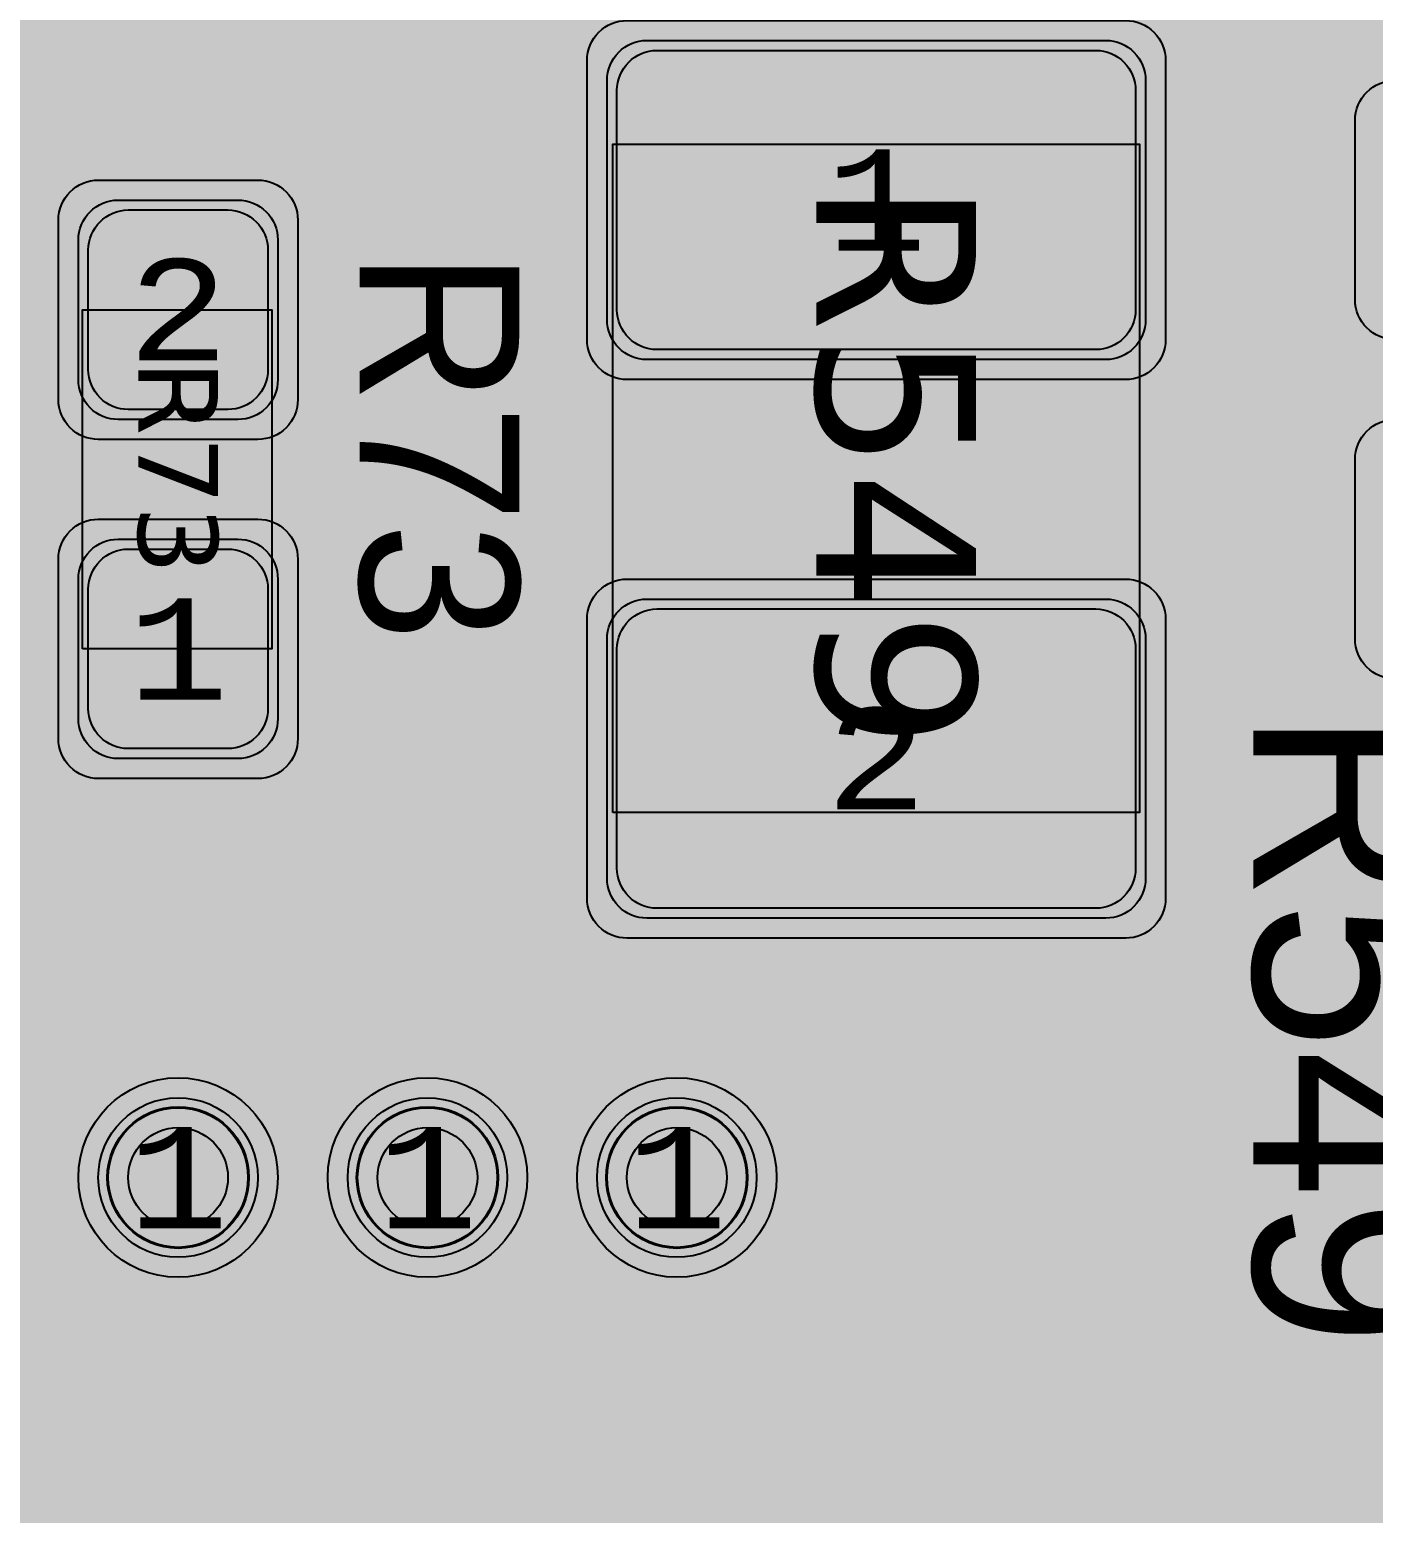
# Model space of a CAD drawing. Extents: x -28 to 199, y -61 to 255.
# Drawn here: x 68.26 to 74.99, y 210.82 to 218.25 of the extents above; entities that cross this region are included whole.
import ezdxf
from ezdxf.enums import TextEntityAlignment as Align

# ---------------------------------------------------------------- set-up
doc = ezdxf.new("R2010")
doc.units = 0
doc.header["$MEASUREMENT"] = 0
for name, color, linetype in [('ASSEMBLY_OUTLINES_BTM', 191, 'CONTINUOUS'), ('ASSEMBLY_OUTLINES_TOP', 102, 'CONTINUOUS'), ('ASSEMBLY_PART_NUMBERS_BTM', 191, 'CONTINUOUS'), ('ASSEMBLY_PART_NUMBERS_TOP', 102, 'CONTINUOUS'), ('ASSEMBLY_REF_DES_BTM', 191, 'CONTINUOUS'), ('ASSEMBLY_REF_DES_TOP', 102, 'CONTINUOUS'), ('DRILL_DRAWING', 21, 'CONTINUOUS'), ('GENERATED_SILKSCREEN_BTM', 255, 'CONTINUOUS'), ('GENERATED_SILKSCREEN_TOP', 140, 'CONTINUOUS'), ('PART_HOLES_LAYER_2', 30, 'CONTINUOUS'), ('PART_HOLES_LAYER_3', 30, 'CONTINUOUS'), ('PART_HOLES_LAYER_BOTTOM', 30, 'CONTINUOUS'), ('PART_HOLES_LAYER_TOP', 30, 'CONTINUOUS'), ('PART_PADS_LAYER_2', 230, 'CONTINUOUS'), ('PART_PADS_LAYER_3', 81, 'CONTINUOUS'), ('PART_PADS_LAYER_BOTTOM', 10, 'CONTINUOUS'), ('PART_PADS_LAYER_TOP', 150, 'CONTINUOUS'), ('PART_PADS_SMD_TOP', 150, 'CONTINUOUS'), ('PIN_NUMBERS_BTM', 8, 'CONTINUOUS'), ('PIN_NUMBERS_TOP', 8, 'CONTINUOUS'), ('PLACEMENT_OUTLINES_BTM', 222, 'CONTINUOUS'), ('PLACEMENT_OUTLINES_TOP', 130, 'CONTINUOUS'), ('PLANE_SHAPES_LAYER_2', 230, 'CONTINUOUS'), ('PLANE_SHAPES_LAYER_3', 81, 'CONTINUOUS'), ('SILKSCREEN_OUTLINES_BTM', 211, 'CONTINUOUS'), ('SILKSCREEN_OUTLINES_TOP', 150, 'CONTINUOUS'), ('SILKSCREEN_REF_DES_BTM', 211, 'CONTINUOUS'), ('SILKSCREEN_REF_DES_TOP', 150, 'CONTINUOUS'), ('SOLDERMASK_PADS_BTM', 12, 'CONTINUOUS'), ('SOLDERMASK_PADS_TOP', 180, 'CONTINUOUS'), ('SOLDERPASTE_PADS_TOP', 180, 'CONTINUOUS'), ('TRACES_LAYER_2', 230, 'CONTINUOUS'), ('TRACES_LAYER_BOTTOM', 10, 'CONTINUOUS'), ('TRACES_LAYER_TOP', 150, 'CONTINUOUS')]:
    doc.layers.add(name, color=color, linetype=linetype)
doc.styles.add('COURIER_NEW', font='COUR.TTF')
doc.styles.add('VERDANA', font='verdana.TTF')
doc.styles.add('VERIBEST_GERBER_0', font='txt')

msp = doc.modelspace()

# ---------------------------------------------------------------- hatches: boundary and pattern name
at = {"layer": 'ASSEMBLY_OUTLINES_BTM'}
h = msp.add_hatch(color=256, dxfattribs=at)
edge = h.paths.add_edge_path()
edge.add_arc((69, 212.5), 0.5, 0, 360)
h = msp.add_hatch(color=256, dxfattribs=at)
edge = h.paths.add_edge_path()
edge.add_arc((70.25, 212.5), 0.5, 0, 360)
h = msp.add_hatch(color=256, dxfattribs=at)
edge = h.paths.add_edge_path()
edge.add_arc((71.5, 212.5), 0.5, 0, 360)
at = {"layer": 'PART_HOLES_LAYER_2'}
h = msp.add_hatch(color=256, dxfattribs=at)
edge = h.paths.add_edge_path()
edge.add_arc((69, 212.5), 0.25, 0, 360)
h = msp.add_hatch(color=256, dxfattribs=at)
edge = h.paths.add_edge_path()
edge.add_arc((70.25, 212.5), 0.25, 0, 360)
h = msp.add_hatch(color=256, dxfattribs=at)
edge = h.paths.add_edge_path()
edge.add_arc((71.5, 212.5), 0.25, 0, 360)
at = {"layer": 'PART_HOLES_LAYER_3'}
h = msp.add_hatch(color=256, dxfattribs=at)
edge = h.paths.add_edge_path()
edge.add_arc((69, 212.5), 0.25, 0, 360)
h = msp.add_hatch(color=256, dxfattribs=at)
edge = h.paths.add_edge_path()
edge.add_arc((70.25, 212.5), 0.25, 0, 360)
h = msp.add_hatch(color=256, dxfattribs=at)
edge = h.paths.add_edge_path()
edge.add_arc((71.5, 212.5), 0.25, 0, 360)
at = {"layer": 'PART_HOLES_LAYER_BOTTOM'}
h = msp.add_hatch(color=256, dxfattribs=at)
edge = h.paths.add_edge_path()
edge.add_arc((69, 212.5), 0.25, 0, 360)
h = msp.add_hatch(color=256, dxfattribs=at)
edge = h.paths.add_edge_path()
edge.add_arc((70.25, 212.5), 0.25, 0, 360)
h = msp.add_hatch(color=256, dxfattribs=at)
edge = h.paths.add_edge_path()
edge.add_arc((71.5, 212.5), 0.25, 0, 360)
at = {"layer": 'PART_HOLES_LAYER_TOP'}
h = msp.add_hatch(color=256, dxfattribs=at)
edge = h.paths.add_edge_path()
edge.add_arc((69, 212.5), 0.25, 0, 360)
h = msp.add_hatch(color=256, dxfattribs=at)
edge = h.paths.add_edge_path()
edge.add_arc((70.25, 212.5), 0.25, 0, 360)
h = msp.add_hatch(color=256, dxfattribs=at)
edge = h.paths.add_edge_path()
edge.add_arc((71.5, 212.5), 0.25, 0, 360)
at = {"layer": 'PLANE_SHAPES_LAYER_2'}
h = msp.add_hatch(color=256, dxfattribs=at)
h.paths.add_polyline_path([(169.5, 129.25), (149.5, 129.25), (142.25, 122), (142.25, 90.5), (147.5, 90.5), (147.5, 80), (154, 80), (154, 69.25), (131.75, 69.25), (131.75, 73.25), (121.25, 73.25), (121.25, 81), (110.5, 81), (110.5, 125.75), (106.5, 125.75), (106.5, 128.75), (93.5, 128.75), (93.5, 120.25), (91.75, 120.25), (91.75, 121.5), (80, 121.5), (80, 118.25), (73.25, 118.25), (73.25, 124.5), (67.5, 124.5), (67.5, 128), (57.75, 128), (57.75, 120.25), (55.25, 120.25), (55.25, 121.5), (47.5, 121.5), (47.5, 119), (35, 119), (35, 134.75), (32.75, 134.75), (32.75, 159.75), (29.25, 159.75), (29.25, 175.25), (22.5, 175.25), (22.5, 195.25), (17.25, 195.25), (17.25, 198), (22.5, 198), (22.5, 216.5), (40.25, 216.5), (40.25, 235.5), (54.5, 235.5), (54.5, 254), (87.25, 254), (87.25, 236.25), (86.25, 236.25), (86.25, 228.75), (81, 228.75), (81, 218.75), (95.25, 218.75), (95.25, 194.5), (87, 194.5), (87, 172), (131.1, 172), (131.1, 208.75), (115.5, 208.75), (115.5, 213.75), (106.75, 213.75), (106.75, 218.75), (110.25, 222.25), (110.25, 226.25), (142.5, 226.25), (142.5, 221.5), (160.5, 221.5), (160.5, 240.75), (169.5, 240.75)])
h.paths.add_polyline_path([(35.5, 149.5), (41.75, 149.5), (41.75, 152), (39.25, 152), (39.25, 154), (37.75, 154), (37.75, 152), (35.5, 152)], flags=16)
h.paths.add_polyline_path([(37.5, 125.75), (37.5, 128.75), (42.75, 128.75), (42.75, 125.75)], flags=16)
h.paths.add_polyline_path([(52, 127.75), (52, 130.75), (54.25, 130.75), (54.25, 127.75)], flags=16)
h.paths.add_polyline_path([(50.75, 219.5), (50.75, 226.5), (71.75, 226.5), (71.75, 219.5)], flags=16)
h.paths.add_polyline_path([(66.5, 150.75), (66.5, 177.5), (72.25, 177.5), (72.25, 150.75)], flags=16)
h.paths.add_polyline_path([(47.25, 185.25), (73, 185.25), (73, 188.25), (70.25, 188.25), (70.25, 191), (47.25, 191)], flags=16)
h.paths.add_polyline_path([(84.5, 208), (84.5, 212.75), (85, 212.75), (85, 208)], flags=16)
h.paths.add_polyline_path([(61.5, 137.25), (87.75, 137.25), (87.75, 140.5), (84.75, 140.5), (84.75, 143), (61.5, 143)], flags=16)
h.paths.add_polyline_path([(88.75, 127), (88.75, 130), (91, 130), (91, 127)], flags=16)
h.paths.add_polyline_path([(85.5, 130.25), (85.5, 132.5), (91, 132.5), (91, 130.25)], flags=16)
h.paths.add_polyline_path([(108.75, 142.25), (135.75, 142.25), (135.75, 145.75), (132.25, 145.75), (132.25, 149), (108.75, 149)], flags=16)
h.paths.add_polyline_path([(114.25, 126.75), (140.75, 126.75), (140.75, 129.75), (137.25, 129.75), (137.25, 133), (114.25, 133)], flags=16)
h.paths.add_polyline_path([(155.25, 180.25), (166.25, 180.25), (166.25, 186.25), (152.25, 186.25), (152.25, 183), (155.25, 183)], flags=16)
at = {"layer": 'PLANE_SHAPES_LAYER_3'}
h = msp.add_hatch(color=256, dxfattribs=at)
h.paths.add_polyline_path([(169.5, 129.25), (149.5, 129.25), (142.25, 122), (142.25, 90.5), (147.5, 90.5), (147.5, 80), (154, 80), (154, 69.25), (131.75, 69.25), (131.75, 73.25), (121.25, 73.25), (121.25, 81), (110.5, 81), (110.5, 125.75), (106.5, 125.75), (106.5, 128.75), (93.5, 128.75), (93.5, 120.25), (91.75, 120.25), (91.75, 121.5), (80, 121.5), (80, 118.25), (73.25, 118.25), (73.25, 124.5), (67.5, 124.5), (67.5, 127.75), (58.25, 127.75), (58.25, 130.25), (88.75, 130.25), (88.75, 127), (91, 127), (91, 132.5), (55, 132.5), (55, 131.25), (52, 131.25), (52, 127.75), (55, 127.75), (55, 127.25), (57.75, 127.25), (57.75, 120.25), (55.25, 120.25), (55.25, 121.5), (47.5, 121.5), (47.5, 119), (35, 119), (35, 134.75), (32.75, 134.75), (32.75, 159.75), (29.25, 159.75), (29.25, 175.25), (22.5, 175.25), (22.5, 195.25), (17.25, 195.25), (17.25, 198), (22.5, 198), (22.5, 216.5), (40.25, 216.5), (40.25, 235.5), (54.5, 235.5), (54.5, 254), (87.25, 254), (87.25, 236.25), (86.25, 236.25), (86.25, 228.75), (81, 228.75), (81, 218.75), (95.25, 218.75), (95.25, 194.5), (87, 194.5), (87, 172), (131.1, 172), (131.1, 208.75), (115.5, 208.75), (115.5, 213.75), (106.75, 213.75), (106.75, 218.75), (110.25, 222.25), (110.25, 226.25), (142.5, 226.25), (142.5, 221.5), (160.5, 221.5), (160.5, 240.75), (169.5, 240.75)])
h.paths.add_polyline_path([(35.5, 149.5), (41.75, 149.5), (41.75, 152), (39.25, 152), (39.25, 154), (37.75, 154), (37.75, 152), (35.5, 152)], flags=16)
h.paths.add_polyline_path([(37.5, 125.75), (37.5, 128.75), (42.75, 128.75), (42.75, 125.75)], flags=16)
h.paths.add_polyline_path([(50.75, 219.5), (50.75, 226.5), (71.75, 226.5), (71.75, 219.5)], flags=16)
h.paths.add_polyline_path([(66.5, 150.75), (66.5, 177.5), (72.25, 177.5), (72.25, 150.75)], flags=16)
h.paths.add_polyline_path([(47.25, 185.25), (73, 185.25), (73, 188.25), (70.25, 188.25), (70.25, 191), (47.25, 191)], flags=16)
h.paths.add_polyline_path([(84.5, 208), (84.5, 212.75), (85, 212.75), (85, 208)], flags=16)
h.paths.add_polyline_path([(61.5, 137.25), (87.75, 137.25), (87.75, 140.5), (84.75, 140.5), (84.75, 143), (61.5, 143)], flags=16)
h.paths.add_polyline_path([(108.75, 142.25), (135.75, 142.25), (135.75, 145.75), (132.25, 145.75), (132.25, 149), (108.75, 149)], flags=16)
h.paths.add_polyline_path([(114.25, 126.75), (140.75, 126.75), (140.75, 129.75), (137.25, 129.75), (137.25, 133), (114.25, 133)], flags=16)
h.paths.add_polyline_path([(155.25, 180.25), (166.25, 180.25), (166.25, 186.25), (152.25, 186.25), (152.25, 183), (155.25, 183)], flags=16)

# ---------------------------------------------------------------- linework, layer by layer
at = {"layer": 'ASSEMBLY_OUTLINES_BTM'}
for centre in [(69, 212.5), (70.25, 212.5), (71.5, 212.5)]:
    msp.add_circle(centre, 0.5, dxfattribs=at)
at = {"layer": 'ASSEMBLY_OUTLINES_TOP'}
for points in [[(71.18, 214.33), (71.18, 217.68), (73.82, 217.68), (73.82, 214.33)], [(68.52, 215.15), (68.52, 216.85), (69.47, 216.85), (69.47, 215.15)]]:
    msp.add_lwpolyline(points, close=True, dxfattribs=at)
at = {"layer": 'GENERATED_SILKSCREEN_BTM', "const_width": 0.15}
for points in [[(72.62582, 217.49502), (72.79022, 217.29222), (72.79502, 217.28862), (72.80102, 217.28742), (72.80462, 217.28622), (72.80822, 217.28502), (72.81062, 217.28382), (73.05782, 217.28382), (73.06142, 217.28502), (73.06982, 217.28742), (73.07222, 217.28862), (73.07702, 217.29222), (73.24142, 217.49382), (73.24382, 217.49982), (73.24502, 217.50102), (73.24502, 217.50342), (73.24622, 217.50582), (73.24622, 217.50702), (73.24622, 217.50942), (73.24622, 217.91382), (73.24502, 217.91862), (73.24382, 217.92342), (73.24142, 217.92822), (73.07702, 218.12982), (73.07102, 218.13582), (73.06382, 218.13702), (73.05542, 218.13582), (73.04702, 218.13102), (73.04102, 218.12622), (73.03622, 218.11782), (73.03502, 218.11062), (73.03742, 218.10222), (73.19702, 217.90662), (73.19702, 217.51902), (73.04582, 217.33182), (72.82262, 217.33182), (72.67022, 217.51782), (72.67022, 217.91382), (72.67022, 217.91862), (72.66902, 217.92462), (72.66662, 217.92822), (72.50222, 218.12982), (72.50102, 218.13222), (72.49862, 218.13462), (72.49502, 218.13702), (72.48662, 218.13942), (72.48182, 218.14062), (72.23462, 218.14062), (72.22862, 218.13942), (72.22382, 218.13702), (72.22142, 218.13462), (72.21902, 218.13222), (72.21542, 218.12982), (72.05102, 217.92822), (72.04982, 217.92342), (72.04862, 217.91982), (72.04742, 217.91862), (72.04622, 217.91382), (72.04622, 217.50942), (72.04742, 217.50462), (72.04862, 217.50222), (72.04982, 217.49862), (72.05102, 217.49502), (72.17462, 217.34382), (72.18062, 217.33782), (72.18782, 217.33542), (72.19622, 217.33662), (72.20462, 217.34022), (72.21062, 217.34622), (72.21542, 217.35462), (72.21662, 217.36422), (72.21422, 217.37262), (72.09542, 217.51662), (72.09542, 217.90662), (72.24662, 218.09142), (72.46982, 218.09142), (72.62222, 217.90662), (72.62222, 217.50942), (72.62342, 217.50462), (72.62462, 217.49982), (72.62582, 217.49502)], [(75.10122, 217.32642), (74.87802, 217.32642), (74.72562, 217.51242), (74.72562, 217.90842), (74.72562, 217.91322), (74.72442, 217.91922), (74.72202, 217.92282), (74.55762, 218.12442), (74.55642, 218.12682), (74.55402, 218.12922), (74.55042, 218.13162), (74.54202, 218.13402), (74.53722, 218.13522), (74.29002, 218.13522), (74.28402, 218.13402), (74.27922, 218.13162), (74.27682, 218.12922), (74.27442, 218.12682), (74.27082, 218.12442), (74.10642, 217.92282), (74.10522, 217.91802), (74.10402, 217.91442), (74.10282, 217.91322), (74.10162, 217.90842), (74.10162, 217.50402), (74.10282, 217.49922), (74.10402, 217.49682), (74.10522, 217.49322), (74.10642, 217.48962), (74.23002, 217.33842), (74.23602, 217.33242), (74.24322, 217.33002), (74.25162, 217.33122), (74.26002, 217.33482), (74.26602, 217.34082), (74.27082, 217.34922), (74.27202, 217.35882), (74.26962, 217.36722), (74.15082, 217.51122), (74.15082, 217.90122), (74.30202, 218.08602), (74.52522, 218.08602), (74.67762, 217.90122), (74.67762, 217.50402), (74.67882, 217.49922), (74.68002, 217.49442), (74.68122, 217.48962)], [(68.97582, 217.44502), (69.14022, 217.24222), (69.14502, 217.23862), (69.15102, 217.23742), (69.15462, 217.23622), (69.15822, 217.23502), (69.16062, 217.23382), (69.40782, 217.23382), (69.41142, 217.23502), (69.41982, 217.23742), (69.42222, 217.23862), (69.42702, 217.24222), (69.59142, 217.44382), (69.59382, 217.44982), (69.59502, 217.45102), (69.59502, 217.45342), (69.59622, 217.45582), (69.59622, 217.45702), (69.59622, 217.45942), (69.59622, 217.86382), (69.59502, 217.86862), (69.59382, 217.87342), (69.59142, 217.87822), (69.42702, 218.07982), (69.42102, 218.08582), (69.41382, 218.08702), (69.40542, 218.08582), (69.39702, 218.08102), (69.39102, 218.07622), (69.38622, 218.06782), (69.38502, 218.06062), (69.38742, 218.05222), (69.54702, 217.85662), (69.54702, 217.46902), (69.39582, 217.28182), (69.17262, 217.28182), (69.02022, 217.46782), (69.02022, 217.86382), (69.02022, 217.86862), (69.01902, 217.87462), (69.01662, 217.87822), (68.85222, 218.07982), (68.85102, 218.08222), (68.84862, 218.08462), (68.84502, 218.08702), (68.83662, 218.08942), (68.83182, 218.09062), (68.58462, 218.09062), (68.57862, 218.08942), (68.57382, 218.08702), (68.57142, 218.08462), (68.56902, 218.08222), (68.56542, 218.07982), (68.40102, 217.87822), (68.39982, 217.87342), (68.39862, 217.86982), (68.39742, 217.86862), (68.39622, 217.86382), (68.39622, 217.45942), (68.39742, 217.45462), (68.39862, 217.45222), (68.39982, 217.44862), (68.40102, 217.44502), (68.52462, 217.29382), (68.53062, 217.28782), (68.53782, 217.28542), (68.54622, 217.28662), (68.55462, 217.29022), (68.56062, 217.29622), (68.56542, 217.30462), (68.56662, 217.31422), (68.56422, 217.32262), (68.44542, 217.46662), (68.44542, 217.85662), (68.59662, 218.04142), (68.81982, 218.04142), (68.97222, 217.85662), (68.97222, 217.45942), (68.97342, 217.45462), (68.97462, 217.44982), (68.97582, 217.44502)], [(70.77582, 217.44442), (70.94022, 217.24162), (70.94502, 217.23802), (70.95102, 217.23682), (70.95462, 217.23562), (70.95822, 217.23442), (70.96062, 217.23322), (71.20782, 217.23322), (71.21142, 217.23442), (71.21982, 217.23682), (71.22222, 217.23802), (71.22702, 217.24162), (71.39142, 217.44322), (71.39382, 217.44922), (71.39502, 217.45042), (71.39502, 217.45282), (71.39622, 217.45522), (71.39622, 217.45642), (71.39622, 217.45882), (71.39622, 217.86322), (71.39502, 217.86802), (71.39382, 217.87282), (71.39142, 217.87762), (71.22702, 218.07922), (71.22102, 218.08522), (71.21382, 218.08642), (71.20542, 218.08522), (71.19702, 218.08042), (71.19102, 218.07562), (71.18622, 218.06722), (71.18502, 218.06002), (71.18742, 218.05162), (71.34702, 217.85602), (71.34702, 217.46842), (71.19582, 217.28122), (70.97262, 217.28122), (70.82022, 217.46722), (70.82022, 217.86322), (70.82022, 217.86802), (70.81902, 217.87402), (70.81662, 217.87762), (70.65222, 218.07922), (70.65102, 218.08162), (70.64862, 218.08402), (70.64502, 218.08642), (70.63662, 218.08882), (70.63182, 218.09002), (70.38462, 218.09002), (70.37862, 218.08882), (70.37382, 218.08642), (70.37142, 218.08402), (70.36902, 218.08162), (70.36542, 218.07922), (70.20102, 217.87762), (70.19982, 217.87282), (70.19862, 217.86922), (70.19742, 217.86802), (70.19622, 217.86322), (70.19622, 217.45882), (70.19742, 217.45402), (70.19862, 217.45162), (70.19982, 217.44802), (70.20102, 217.44442), (70.32462, 217.29322), (70.33062, 217.28722), (70.33782, 217.28482), (70.34622, 217.28602), (70.35462, 217.28962), (70.36062, 217.29562), (70.36542, 217.30402), (70.36662, 217.31362), (70.36422, 217.32202), (70.24542, 217.46602), (70.24542, 217.85602), (70.39662, 218.04082), (70.61982, 218.04082), (70.77222, 217.85602), (70.77222, 217.45882), (70.77342, 217.45402), (70.77462, 217.44922), (70.77582, 217.44442)], [(74.68122, 217.48962), (74.84562, 217.28682), (74.85042, 217.28322), (74.85642, 217.28202), (74.86002, 217.28082), (74.86362, 217.27962), (74.86602, 217.27842), (75.11322, 217.27842)], [(69.59142, 216.74422), (69.42702, 216.94582), (69.42342, 216.95182), (69.41862, 216.95302), (69.41382, 216.95542), (69.40782, 216.95662), (68.58462, 216.95662), (68.57862, 216.95542), (68.57382, 216.95302), (68.57142, 216.95062), (68.56902, 216.94942), (68.56542, 216.94582), (68.40102, 216.74422), (68.39982, 216.74062), (68.39862, 216.73702), (68.39742, 216.73582), (68.39622, 216.73102), (68.39622, 216.32662), (68.39742, 216.32062), (68.39862, 216.31822), (68.39982, 216.31462), (68.40102, 216.31102), (68.56542, 216.10822), (68.57142, 216.10342), (68.58102, 216.10102), (68.58702, 216.10222), (68.59422, 216.10462), (68.59902, 216.10822), (68.60382, 216.11422), (68.60742, 216.12022), (68.60862, 216.12622), (68.60862, 216.13222), (68.60502, 216.13702), (68.44542, 216.33502), (68.44542, 216.72262), (68.59662, 216.90742), (69.39582, 216.90742), (69.54702, 216.72262), (69.54702, 216.33502), (69.38742, 216.13702), (69.38502, 216.13222), (69.38382, 216.12622), (69.38502, 216.12022), (69.38862, 216.11422), (69.39342, 216.10822), (69.39942, 216.10462), (69.40542, 216.10222), (69.41382, 216.10102), (69.42102, 216.10342), (69.42702, 216.10822), (69.59142, 216.31102), (69.59382, 216.31582), (69.59502, 216.31702), (69.59502, 216.32062), (69.59622, 216.32182), (69.59622, 216.32302), (69.59622, 216.32662), (69.59622, 216.73102), (69.59502, 216.73582), (69.59382, 216.74062), (69.59142, 216.74422)], [(71.39142, 216.74362), (71.22702, 216.94522), (71.22342, 216.95122), (71.21862, 216.95242), (71.21382, 216.95482), (71.20782, 216.95602), (70.38462, 216.95602), (70.37862, 216.95482), (70.37382, 216.95242), (70.37142, 216.95002), (70.36902, 216.94882), (70.36542, 216.94522), (70.20102, 216.74362), (70.19982, 216.74002), (70.19862, 216.73642), (70.19742, 216.73522), (70.19622, 216.73042), (70.19622, 216.32602), (70.19742, 216.32002), (70.19862, 216.31762), (70.19982, 216.31402), (70.20102, 216.31042), (70.36542, 216.10762), (70.37142, 216.10282), (70.38102, 216.10042), (70.38702, 216.10162), (70.39422, 216.10402), (70.39902, 216.10762), (70.40382, 216.11362), (70.40742, 216.11962), (70.40862, 216.12562), (70.40862, 216.13162), (70.40502, 216.13642), (70.24542, 216.33442), (70.24542, 216.72202), (70.39662, 216.90682), (71.19582, 216.90682), (71.34702, 216.72202), (71.34702, 216.33442), (71.18742, 216.13642), (71.18502, 216.13162), (71.18382, 216.12562), (71.18502, 216.11962), (71.18862, 216.11362), (71.19342, 216.10762), (71.19942, 216.10402), (71.20542, 216.10162), (71.21382, 216.10042), (71.22102, 216.10282), (71.22702, 216.10762), (71.39142, 216.31042), (71.39382, 216.31522), (71.39502, 216.31642), (71.39502, 216.32002), (71.39622, 216.32122), (71.39622, 216.32242), (71.39622, 216.32602), (71.39622, 216.73042), (71.39502, 216.73522), (71.39382, 216.74002), (71.39142, 216.74362)], [(73.24142, 216.79422), (73.07702, 216.99582), (73.07342, 217.00182), (73.06862, 217.00302), (73.06382, 217.00542), (73.05782, 217.00662), (72.23462, 217.00662), (72.22862, 217.00542), (72.22382, 217.00302), (72.22142, 217.00062), (72.21902, 216.99942), (72.21542, 216.99582), (72.05102, 216.79422), (72.04982, 216.79062), (72.04862, 216.78702), (72.04742, 216.78582), (72.04622, 216.78102), (72.04622, 216.37662), (72.04742, 216.37062), (72.04862, 216.36822), (72.04982, 216.36462), (72.05102, 216.36102), (72.21542, 216.15822), (72.22142, 216.15342), (72.23102, 216.15102), (72.23702, 216.15222), (72.24422, 216.15462), (72.24902, 216.15822), (72.25382, 216.16422), (72.25742, 216.17022), (72.25862, 216.17622), (72.25862, 216.18222), (72.25502, 216.18702), (72.09542, 216.38502), (72.09542, 216.77262), (72.24662, 216.95742), (73.04582, 216.95742), (73.19702, 216.77262), (73.19702, 216.38502), (73.03742, 216.18702), (73.03502, 216.18222), (73.03382, 216.17622), (73.03502, 216.17022), (73.03862, 216.16422), (73.04342, 216.15822), (73.04942, 216.15462), (73.05542, 216.15222), (73.06382, 216.15102), (73.07102, 216.15342), (73.07702, 216.15822), (73.24142, 216.36102), (73.24382, 216.36582), (73.24502, 216.36702), (73.24502, 216.37062), (73.24622, 216.37182), (73.24622, 216.37302), (73.24622, 216.37662), (73.24622, 216.78102), (73.24502, 216.78582), (73.24382, 216.79062), (73.24142, 216.79422)], [(75.11322, 217.00122), (74.29002, 217.00122), (74.28402, 217.00002), (74.27922, 216.99762), (74.27682, 216.99522), (74.27442, 216.99402), (74.27082, 216.99042), (74.10642, 216.78882), (74.10522, 216.78522), (74.10402, 216.78162), (74.10282, 216.78042), (74.10162, 216.77562), (74.10162, 216.37122), (74.10282, 216.36522), (74.10402, 216.36282), (74.10522, 216.35922), (74.10642, 216.35562), (74.27082, 216.15282), (74.27682, 216.14802), (74.28642, 216.14562), (74.29242, 216.14682), (74.29962, 216.14922), (74.30442, 216.15282), (74.30922, 216.15882), (74.31282, 216.16482), (74.31402, 216.17082), (74.31402, 216.17682), (74.31042, 216.18162), (74.15082, 216.37962), (74.15082, 216.76722), (74.30202, 216.95202), (75.10122, 216.95202)], [(73.19702, 215.70222), (73.19942, 215.71182), (73.20422, 215.71662), (73.21262, 215.72022), (73.22222, 215.72142), (73.23062, 215.72022), (73.23902, 215.71662), (73.24502, 215.71182), (73.24622, 215.70222), (73.24622, 215.23422), (73.24502, 215.22582), (73.23902, 215.21862), (73.23062, 215.21502), (73.22222, 215.21382), (73.21262, 215.21502), (73.20422, 215.21862), (73.19942, 215.22582), (73.19702, 215.23422), (73.19702, 215.44542), (72.07022, 215.44542), (72.06182, 215.44662), (72.05582, 215.45022), (72.05222, 215.45622), (72.05102, 215.46462), (72.04982, 215.47062), (72.04982, 215.47662), (72.05222, 215.48142), (72.05702, 215.48622), (72.38582, 215.72022), (72.39422, 215.72382), (72.40262, 215.72382), (72.40982, 215.72022), (72.41582, 215.71422), (72.42062, 215.70702), (72.42302, 215.69862), (72.42302, 215.69382), (72.42062, 215.69022), (72.41822, 215.68662), (72.41462, 215.68422), (72.14582, 215.49222), (73.19702, 215.49222), (73.19702, 215.70222)], [(75.25242, 215.44002), (74.12562, 215.44002), (74.11722, 215.44122), (74.11122, 215.44482), (74.10762, 215.45082), (74.10642, 215.45922), (74.10522, 215.46522), (74.10522, 215.47122), (74.10762, 215.47602), (74.11242, 215.48082), (74.44122, 215.71482), (74.44962, 215.71842), (74.45802, 215.71842), (74.46522, 215.71482), (74.47122, 215.70882), (74.47602, 215.70162), (74.47842, 215.69322), (74.47842, 215.68842), (74.47602, 215.68482), (74.47362, 215.68122), (74.47002, 215.67882), (74.20122, 215.48682), (75.25242, 215.48682)], [(69.54702, 215.65222), (69.54942, 215.66182), (69.55422, 215.66662), (69.56262, 215.67022), (69.57222, 215.67142), (69.58062, 215.67022), (69.58902, 215.66662), (69.59502, 215.66182), (69.59622, 215.65222), (69.59622, 215.18422), (69.59502, 215.17582), (69.58902, 215.16862), (69.58062, 215.16502), (69.57222, 215.16382), (69.56262, 215.16502), (69.55422, 215.16862), (69.54942, 215.17582), (69.54702, 215.18422), (69.54702, 215.39542), (68.42022, 215.39542), (68.41182, 215.39662), (68.40582, 215.40022), (68.40222, 215.40622), (68.40102, 215.41462), (68.39982, 215.42062), (68.39982, 215.42662), (68.40222, 215.43142), (68.40702, 215.43622), (68.73582, 215.67022), (68.74422, 215.67382), (68.75262, 215.67382), (68.75982, 215.67022), (68.76582, 215.66422), (68.77062, 215.65702), (68.77302, 215.64862), (68.77302, 215.64382), (68.77062, 215.64022), (68.76822, 215.63662), (68.76462, 215.63422), (68.49582, 215.44222), (69.54702, 215.44222), (69.54702, 215.65222)], [(71.34702, 215.65162), (71.34942, 215.66122), (71.35422, 215.66602), (71.36262, 215.66962), (71.37222, 215.67082), (71.38062, 215.66962), (71.38902, 215.66602), (71.39502, 215.66122), (71.39622, 215.65162), (71.39622, 215.18362), (71.39502, 215.17522), (71.38902, 215.16802), (71.38062, 215.16442), (71.37222, 215.16322), (71.36262, 215.16442), (71.35422, 215.16802), (71.34942, 215.17522), (71.34702, 215.18362), (71.34702, 215.39482), (70.22022, 215.39482), (70.21182, 215.39602), (70.20582, 215.39962), (70.20222, 215.40562), (70.20102, 215.41402), (70.19982, 215.42002), (70.19982, 215.42602), (70.20222, 215.43082), (70.20702, 215.43562), (70.53582, 215.66962), (70.54422, 215.67322), (70.55262, 215.67322), (70.55982, 215.66962), (70.56582, 215.66362), (70.57062, 215.65642), (70.57302, 215.64802), (70.57302, 215.64322), (70.57062, 215.63962), (70.56822, 215.63602), (70.56462, 215.63362), (70.29582, 215.44162), (71.34702, 215.44162), (71.34702, 215.65162)], [(68.80902, 214.50742), (68.81022, 214.51222), (68.81142, 214.51582), (68.81382, 214.52062), (68.94582, 214.68382), (68.44542, 214.68382), (68.44542, 213.90022), (68.44302, 213.89182), (68.43822, 213.88462), (68.42982, 213.88102), (68.42142, 213.87982), (68.41182, 213.88102), (68.40342, 213.88462), (68.39862, 213.89182), (68.39622, 213.90022), (68.39622, 214.71022), (68.39862, 214.71862), (68.40462, 214.72462), (68.41182, 214.73182), (68.42022, 214.73422), (68.99742, 214.73422), (69.00582, 214.73302), (69.01182, 214.72942), (69.01542, 214.72462), (69.01782, 214.71622), (69.02022, 214.71022), (69.02142, 214.70542), (69.02022, 214.69942), (69.01662, 214.69462), (68.85702, 214.49902), (68.85702, 214.11142), (69.00942, 213.92422), (69.39582, 213.92422), (69.54582, 214.11142), (69.54582, 214.49902), (69.38742, 214.69462), (69.38382, 214.70302), (69.38382, 214.71022), (69.38862, 214.71742), (69.39462, 214.72462), (69.40302, 214.72942), (69.41142, 214.73062), (69.41622, 214.73062), (69.41982, 214.72942), (69.42582, 214.72342), (69.59142, 214.52062), (69.59382, 214.51702), (69.59382, 214.51222), (69.59622, 214.50742), (69.59622, 214.10302), (69.59622, 214.09942), (69.59502, 214.09822), (69.59502, 214.09702), (69.59382, 214.09462), (69.59382, 214.09222), (69.59142, 214.08742), (69.42582, 213.88462), (69.42222, 213.88102), (69.41982, 213.87982), (69.41262, 213.87742), (69.40782, 213.87622), (68.99742, 213.87622), (68.99262, 213.87742), (68.98542, 213.87982), (68.98302, 213.87982), (68.98182, 213.88102), (68.97942, 213.88342), (68.97702, 213.88462), (68.81382, 214.08742), (68.81142, 214.09342), (68.81022, 214.09702), (68.80902, 214.10302), (68.80902, 214.50742)], [(72.05102, 214.13622), (72.21542, 213.93462), (72.22142, 213.92862), (72.23102, 213.92742), (72.23702, 213.92862), (72.24422, 213.93102), (72.24902, 213.93462), (72.25382, 213.94062), (72.25742, 213.94662), (72.25862, 213.95262), (72.25862, 213.95862), (72.25502, 213.96342), (72.09542, 214.16022), (72.09542, 214.54902), (72.24662, 214.73382), (72.67742, 214.73382), (72.54422, 214.57062), (72.54302, 214.56582), (72.54182, 214.56342), (72.54182, 214.56222), (72.54062, 214.56222), (72.53942, 214.55622), (72.53942, 214.15182), (72.54062, 214.14702), (72.54182, 214.14582), (72.54182, 214.14462), (72.54302, 214.14102), (72.54422, 214.13622), (72.70742, 213.93462), (72.71102, 213.93342), (72.71222, 213.93102), (72.71342, 213.92982), (72.71582, 213.92982), (72.72422, 213.92742), (72.72782, 213.92622), (73.05782, 213.92622), (73.06382, 213.92742), (73.06862, 213.92982), (73.07342, 213.93102), (73.07702, 213.93462), (73.24142, 214.13622), (73.24382, 214.14222), (73.24502, 214.14342), (73.24502, 214.14582), (73.24622, 214.14822), (73.24622, 214.14942), (73.24622, 214.15182), (73.24622, 214.55622), (73.24502, 214.56102), (73.24382, 214.56582), (73.24142, 214.57062), (73.07702, 214.77222), (73.07462, 214.77462), (73.07342, 214.77702), (73.06982, 214.77942), (73.06142, 214.78182), (73.05782, 214.78302), (72.23462, 214.78302), (72.22862, 214.78182), (72.22382, 214.77942), (72.22142, 214.77702), (72.21902, 214.77462), (72.21542, 214.77222), (72.05102, 214.57062), (72.04982, 214.56582), (72.04862, 214.56222), (72.04742, 214.56102), (72.04622, 214.55622), (72.04622, 214.15182), (72.04742, 214.14702), (72.04742, 214.14582), (72.04862, 214.14462), (72.04982, 214.14102), (72.05102, 214.13622)], [(72.73982, 214.73382), (73.04582, 214.73382), (73.19702, 214.54902), (73.19702, 214.16142), (73.04582, 213.97422), (72.73982, 213.97422), (72.58742, 214.16142), (72.58742, 214.54902), (72.73982, 214.73382)], [(75.10122, 213.96882), (74.67042, 213.96882), (74.80242, 214.13202), (74.80482, 214.13682), (74.80602, 214.13802), (74.80722, 214.14162), (74.80722, 214.14642), (74.80722, 214.55082), (74.80722, 214.55562), (74.80482, 214.56282), (74.80242, 214.56522), (74.63922, 214.76682), (74.63802, 214.76922), (74.63562, 214.77162), (74.63202, 214.77402), (74.62362, 214.77642), (74.61882, 214.77762), (74.29002, 214.77762), (74.28402, 214.77642), (74.27922, 214.77402), (74.27562, 214.77162), (74.27442, 214.76922), (74.27082, 214.76682), (74.10642, 214.56522), (74.10522, 214.56042), (74.10402, 214.55682), (74.10282, 214.55562), (74.10162, 214.55082), (74.10162, 214.14642), (74.10282, 214.14162), (74.10282, 214.14042), (74.10402, 214.13922), (74.10522, 214.13562), (74.10642, 214.13082), (74.27082, 213.92922), (74.27682, 213.92562), (74.28162, 213.92442), (74.28522, 213.92202), (74.29002, 213.92082), (75.11322, 213.92082)], [(74.30202, 214.72842), (74.60682, 214.72842), (74.75922, 214.54362), (74.75922, 214.15602), (74.60682, 213.96882), (74.30202, 213.96882), (74.15082, 214.15602), (74.15082, 214.54362), (74.30202, 214.72842)], [(70.63902, 213.92722), (70.75422, 213.96562), (70.86942, 213.92722), (70.87302, 213.92722), (70.87782, 213.92602), (71.24862, 213.92602), (71.25222, 213.92602), (71.25582, 213.92722), (71.26062, 213.92842), (71.26542, 213.93322), (71.38902, 214.05322), (71.39382, 214.05802), (71.39502, 214.06522), (71.39622, 214.07002), (71.39622, 214.51042), (71.39622, 214.51402), (71.39502, 214.51762), (71.39382, 214.52242), (71.38902, 214.52722), (71.26542, 214.64722), (71.26062, 214.65202), (71.25582, 214.65442), (71.24862, 214.65442), (70.87782, 214.65442), (70.87302, 214.65442), (70.87062, 214.65442), (70.86942, 214.65322), (70.75422, 214.61482), (70.63902, 214.65322), (70.63782, 214.65442), (70.63062, 214.65442), (70.34262, 214.65442), (70.33782, 214.65442), (70.33182, 214.65202), (70.32582, 214.64722), (70.20222, 214.52722), (70.19862, 214.52242), (70.19742, 214.51762), (70.19622, 214.51402), (70.19622, 214.51042), (70.19622, 214.07002), (70.19742, 214.06522), (70.19862, 214.05802), (70.20222, 214.05322), (70.32582, 213.93322), (70.33302, 213.92842), (70.33782, 213.92722), (70.34262, 213.92602), (70.63062, 213.92602), (70.63542, 213.92602), (70.63782, 213.92722), (70.63902, 213.92722)], [(70.35582, 214.60642), (70.62822, 214.60642), (70.73142, 214.57402), (70.73142, 214.00882), (70.62822, 213.97402), (70.35582, 213.97402), (70.24542, 214.07962), (70.24542, 214.49842), (70.35582, 214.60642)], [(70.88262, 214.60642), (71.23782, 214.60642), (71.34702, 214.49842), (71.34702, 214.07962), (71.23782, 213.97402), (70.88262, 213.97402), (70.77942, 214.00882), (70.77942, 214.57402), (70.88262, 214.60642)]]:
    msp.add_lwpolyline(points, dxfattribs=at)
for points in [[(67.25, 212.5, -1), (68.25, 212.5, -1)], [(68.5, 212.5, -1), (69.5, 212.5, -1)], [(69.75, 212.5, -1), (70.75, 212.5, -1)], [(71, 212.5, -1), (72, 212.5, -1)]]:
    msp.add_lwpolyline(points, format="xyb", close=True, dxfattribs=at)
at = {"layer": 'GENERATED_SILKSCREEN_TOP', "const_width": 0.15}
for points in [[(70.4092, 216.4752), (70.4108, 216.4728), (70.4148, 216.472), (70.4188, 216.4696), (70.4228, 216.4696), (70.5876, 216.4696), (70.5916, 216.4696), (70.594, 216.472), (70.5964, 216.472), (70.5972, 216.4728), (70.598, 216.4736), (70.6004, 216.4752), (70.71, 216.6112), (70.7116, 216.6152), (70.7124, 216.6176), (70.7132, 216.6216), (70.7132, 217.0248), (70.7116, 217.032), (70.7076, 217.036), (70.7036, 217.0408), (70.6972, 217.0424), (69.9292, 217.0424), (69.9228, 217.0408), (69.9188, 217.0368), (69.9164, 217.032), (69.9156, 217.0264), (69.9164, 217.02), (69.9188, 217.0144), (69.9228, 217.0104), (69.9292, 217.0088), (70.2972, 217.0088), (70.2972, 216.6328), (69.9244, 216.5016), (69.9188, 216.4984), (69.9156, 216.4928), (69.9148, 216.4864), (69.9164, 216.4816), (69.9196, 216.4768), (69.9236, 216.4728), (69.9284, 216.4704), (69.9348, 216.472), (70.3076, 216.6032), (70.4092, 216.4752)], [(70.6804, 217.0088), (70.6804, 216.6256), (70.5796, 216.5016), (70.4308, 216.5016), (70.3292, 216.6256), (70.3292, 217.0088), (70.6804, 217.0088)], [(69.9372, 216.1752), (69.9316, 216.1768), (69.926, 216.176), (69.9212, 216.172), (69.918, 216.168), (69.9164, 216.1624), (69.9156, 216.1568), (69.918, 216.152), (69.922, 216.148), (70.6892, 215.7168), (70.6932, 215.7152), (70.6964, 215.7152), (70.6996, 215.7152), (70.7028, 215.7168), (70.7076, 215.7192), (70.7108, 215.7224), (70.7124, 215.7264), (70.7132, 215.7304), (70.7132, 216.2704), (70.7116, 216.276), (70.7076, 216.28), (70.7028, 216.2832), (70.6964, 216.284), (70.6908, 216.2832), (70.6852, 216.28), (70.6812, 216.276), (70.6804, 216.2704), (70.6804, 215.7576), (69.9372, 216.1752)], [(69.9164, 215.388), (70.026, 215.5232), (70.03, 215.5272), (70.0324, 215.528), (70.0348, 215.528), (70.0404, 215.5272), (70.046, 215.524), (70.0508, 215.52), (70.0532, 215.5152), (70.054, 215.5096), (70.0524, 215.504), (69.946, 215.3736), (69.946, 215.1152), (70.0468, 214.9904), (70.1956, 214.9904), (70.2972, 215.1136), (70.2972, 215.2464), (70.2988, 215.2528), (70.302, 215.2568), (70.3076, 215.2592), (70.3132, 215.26), (70.3188, 215.2592), (70.3244, 215.2568), (70.3276, 215.2528), (70.3292, 215.2464), (70.3292, 215.1136), (70.4308, 214.9904), (70.5796, 214.9904), (70.6804, 215.1152), (70.6804, 215.3736), (70.574, 215.504), (70.5724, 215.5096), (70.5732, 215.5152), (70.5756, 215.52), (70.5804, 215.524), (70.586, 215.5272), (70.5916, 215.528), (70.594, 215.528), (70.5964, 215.5272), (70.6004, 215.5232), (70.71, 215.388), (70.7108, 215.3856), (70.7116, 215.3832), (70.7124, 215.3824), (70.7132, 215.3792), (70.7132, 215.1096), (70.7124, 215.1056), (70.7116, 215.104), (70.7108, 215.1016), (70.71, 215.0992), (70.6004, 214.964), (70.5972, 214.9616), (70.5932, 214.9608), (70.5908, 214.9592), (70.5876, 214.9584), (70.4228, 214.9584), (70.4204, 214.9592), (70.4148, 214.9608), (70.4116, 214.9616), (70.4092, 214.964), (70.3132, 215.0816), (70.2172, 214.964), (70.2156, 214.9632), (70.214, 214.9616), (70.2132, 214.9608), (70.2116, 214.9608), (70.206, 214.9592), (70.2036, 214.9584), (70.0388, 214.9584), (70.0348, 214.9592), (70.0316, 214.9608), (70.0284, 214.9616), (70.026, 214.964), (69.9164, 215.0992), (69.9148, 215.1024), (69.914, 215.1032), (69.914, 215.1056), (69.914, 215.1064), (69.9132, 215.1072), (69.9132, 215.1096), (69.9132, 215.3792), (69.914, 215.3824), (69.9148, 215.3856), (69.9164, 215.388)], [(75.374, 214.716), (74.414, 214.716), (74.406, 214.714), (74.401, 214.709), (74.398, 214.703), (74.397, 214.696), (74.398, 214.688), (74.401, 214.681), (74.406, 214.676), (74.414, 214.674), (74.874, 214.674), (74.874, 214.204), (74.408, 214.04), (74.401, 214.036), (74.397, 214.029), (74.396, 214.021), (74.398, 214.015), (74.402, 214.009), (74.407, 214.004), (74.413, 214.001), (74.421, 214.003), (74.887, 214.167), (75.014, 214.007)], [(75.353, 214.674), (75.353, 214.195), (75.227, 214.04), (75.041, 214.04), (74.914, 214.195), (74.914, 214.674), (75.353, 214.674)], [(75.014, 214.007), (75.016, 214.004), (75.021, 214.003), (75.026, 214), (75.031, 214), (75.237, 214)], [(75.374, 213.771), (74.893, 213.771), (74.886, 213.77), (74.881, 213.767), (74.878, 213.763), (74.876, 213.756), (74.874, 213.751), (74.873, 213.747), (74.874, 213.742), (74.877, 213.738), (75.01, 213.575), (75.01, 213.252), (74.883, 213.096), (74.561, 213.096), (74.436, 213.252), (74.436, 213.575), (74.568, 213.738), (74.571, 213.745), (74.571, 213.751), (74.567, 213.757), (74.562, 213.763), (74.555, 213.767), (74.548, 213.768), (74.544, 213.768), (74.541, 213.767), (74.536, 213.762), (74.398, 213.593), (74.396, 213.59), (74.396, 213.586), (74.394, 213.582), (74.394, 213.245), (74.394, 213.242), (74.395, 213.241), (74.395, 213.24), (74.396, 213.238), (74.396, 213.236), (74.398, 213.232), (74.536, 213.063), (74.539, 213.06), (74.541, 213.059), (74.547, 213.057), (74.551, 213.056), (74.893, 213.056), (74.898, 213.057), (74.903, 213.059), (74.905, 213.059), (74.906, 213.06), (74.908, 213.062), (74.91, 213.063), (75.046, 213.232), (75.048, 213.237), (75.049, 213.24), (75.05, 213.245), (75.05, 213.582)], [(75.05, 213.582), (75.049, 213.586), (75.048, 213.589), (75.046, 213.593), (74.936, 213.729), (75.353, 213.729)], [(75.36, 212.213), (74.753, 212.82), (74.747, 212.824), (74.741, 212.826), (74.735, 212.825), (74.728, 212.821), (74.723, 212.819), (74.72, 212.815), (74.718, 212.811), (74.717, 212.806), (74.717, 212.218), (74.414, 212.218)], [(74.759, 212.756), (75.295, 212.218), (74.759, 212.218), (74.759, 212.756)], [(74.414, 212.218), (74.407, 212.217), (74.401, 212.212), (74.398, 212.205), (74.397, 212.198), (74.398, 212.191), (74.401, 212.185), (74.407, 212.18), (74.414, 212.178), (74.717, 212.178), (74.717, 212.131), (74.719, 212.124), (74.723, 212.118), (74.73, 212.115), (74.737, 212.114), (74.745, 212.115), (74.752, 212.118), (74.757, 212.124), (74.759, 212.131), (74.759, 212.178), (75.346, 212.178)], [(74.398, 211.703), (74.535, 211.871), (74.54, 211.876), (74.546, 211.877), (74.553, 211.876), (74.56, 211.872), (74.566, 211.868), (74.569, 211.861), (74.57, 211.855), (74.568, 211.848), (74.435, 211.685), (74.435, 211.362), (74.561, 211.206), (74.92, 211.206), (74.81, 211.342), (74.808, 211.346), (74.807, 211.347), (74.806, 211.35), (74.806, 211.354), (74.806, 211.691), (74.806, 211.695), (74.809, 211.701), (74.81, 211.703), (74.946, 211.871), (74.947, 211.873), (74.949, 211.875), (74.952, 211.877), (74.959, 211.879), (74.963, 211.88), (75.237, 211.88)], [(75.227, 211.839), (74.973, 211.839), (74.846, 211.685), (74.846, 211.362), (74.973, 211.206), (75.227, 211.206), (75.353, 211.362), (75.353, 211.685), (75.227, 211.839)], [(75.237, 211.166), (74.551, 211.166), (74.548, 211.167), (74.541, 211.169), (74.539, 211.17), (74.535, 211.173), (74.398, 211.341), (74.396, 211.346), (74.395, 211.347), (74.395, 211.349), (74.395, 211.351), (74.394, 211.352), (74.394, 211.354), (74.394, 211.691), (74.395, 211.695), (74.396, 211.699), (74.398, 211.703)]]:
    msp.add_lwpolyline(points, dxfattribs=at)
for points in [[(75.020005, 216.207911, 1.22306e-05), (75.019995, 216.207902), (75.019995, 216.792098, 1.22306e-05), (75.020005, 216.792089), (75.020005, 216.207911)], [(71.180005, 215.416164, 1.1642e-05), (71.179995, 215.416156), (71.179995, 216.583844, 1.1642e-05), (71.180005, 216.583836), (71.180005, 215.416164)], [(73.820005, 215.416156, 1.1642e-05), (73.819995, 215.416164), (73.819995, 216.583836, 1.1642e-05), (73.820005, 216.583844), (73.820005, 215.416156)], [(68.520005, 215.707911, 1.22306e-05), (68.519995, 215.707902), (68.519995, 216.292098, 1.22306e-05), (68.520005, 216.292089), (68.520005, 215.707911)], [(69.470005, 215.716156, 1.1642e-05), (69.469995, 215.716164), (69.469995, 216.283836, 1.1642e-05), (69.470005, 216.283844), (69.470005, 215.716156)]]:
    msp.add_lwpolyline(points, format="xyb", dxfattribs=at)
at = {"layer": 'PART_HOLES_LAYER_2'}
for centre in [(69, 212.5), (70.25, 212.5), (71.5, 212.5)]:
    msp.add_circle(centre, 0.25, dxfattribs=at)
at = {"layer": 'PART_HOLES_LAYER_3'}
for centre in [(69, 212.5), (70.25, 212.5), (71.5, 212.5)]:
    msp.add_circle(centre, 0.25, dxfattribs=at)
at = {"layer": 'PART_HOLES_LAYER_BOTTOM'}
for centre in [(69, 212.5), (70.25, 212.5), (71.5, 212.5)]:
    msp.add_circle(centre, 0.25, dxfattribs=at)
at = {"layer": 'PART_HOLES_LAYER_TOP'}
for centre in [(69, 212.5), (70.25, 212.5), (71.5, 212.5)]:
    msp.add_circle(centre, 0.25, dxfattribs=at)
at = {"layer": 'PART_PADS_LAYER_2'}
for centre in [(69, 212.5), (70.25, 212.5), (71.5, 212.5)]:
    msp.add_circle(centre, 0.35, dxfattribs=at)
at = {"layer": 'PART_PADS_LAYER_3'}
for centre in [(69, 212.5), (70.25, 212.5), (71.5, 212.5)]:
    msp.add_circle(centre, 0.35, dxfattribs=at)
at = {"layer": 'PART_PADS_LAYER_BOTTOM'}
for centre in [(69, 212.5), (70.25, 212.5), (71.5, 212.5)]:
    msp.add_circle(centre, 0.35, dxfattribs=at)
at = {"layer": 'PART_PADS_LAYER_TOP'}
for centre in [(69, 212.5), (70.25, 212.5), (71.5, 212.5)]:
    msp.add_circle(centre, 0.35, dxfattribs=at)
at = {"layer": 'PART_PADS_SMD_TOP'}
for points in [[(71.15, 218, -0.4142135624), (71.35, 218.2), (73.65, 218.2, -0.4142135624), (73.85, 218), (73.85, 216.8, -0.4142135624), (73.65, 216.6), (71.35, 216.6, -0.4142135624), (71.15, 216.8)], [(68.7, 216.3, -0.4142135624), (68.5, 216.5), (68.5, 217.2, -0.4142135624), (68.7, 217.4), (69.3, 217.4, -0.4142135624), (69.5, 217.2), (69.5, 216.5, -0.4142135624), (69.3, 216.3)], [(68.7, 214.6, -0.4142135624), (68.5, 214.8), (68.5, 215.5, -0.4142135624), (68.7, 215.7), (69.3, 215.7, -0.4142135624), (69.5, 215.5), (69.5, 214.8, -0.4142135624), (69.3, 214.6)], [(71.15, 215.2, -0.4142135624), (71.35, 215.4), (73.65, 215.4, -0.4142135624), (73.85, 215.2), (73.85, 214, -0.4142135624), (73.65, 213.8), (71.35, 213.8, -0.4142135624), (71.15, 214)]]:
    msp.add_lwpolyline(points, format="xyb", close=True, dxfattribs=at)
at = {"layer": 'PLACEMENT_OUTLINES_BTM'}
for centre in [(69, 212.5), (70.25, 212.5), (71.5, 212.5)]:
    msp.add_circle(centre, 0.355, dxfattribs=at)
at = {"layer": 'PLACEMENT_OUTLINES_TOP'}
for points in [[(71.18, 214.33), (71.18, 217.68), (73.82, 217.68), (73.82, 214.33)], [(68.52, 215.15), (68.52, 216.85), (69.47, 216.85), (69.47, 215.15)]]:
    msp.add_lwpolyline(points, close=True, dxfattribs=at)
at = {"layer": 'SILKSCREEN_OUTLINES_BTM'}
for centre in [(69, 212.5), (70.25, 212.5), (71.5, 212.5)]:
    msp.add_circle(centre, 0.5, dxfattribs=at)
at = {"layer": 'SILKSCREEN_OUTLINES_TOP'}
for points in [[(71.18, 214.33), (71.18, 217.68), (73.82, 217.68), (73.82, 214.33)], [(68.52, 215.15), (68.52, 216.85), (69.47, 216.85), (69.47, 215.15)]]:
    msp.add_lwpolyline(points, close=True, dxfattribs=at)
at = {"layer": 'SOLDERMASK_PADS_BTM'}
for centre in [(69, 212.5), (70.25, 212.5), (71.5, 212.5)]:
    msp.add_circle(centre, 0.4, dxfattribs=at)
at = {"layer": 'SOLDERMASK_PADS_TOP'}
for points in [[(71.05, 218.1, -0.4142135624), (71.25, 218.3), (73.75, 218.3, -0.4142135624), (73.95, 218.1), (73.95, 216.7, -0.4142135624), (73.75, 216.5), (71.25, 216.5, -0.4142135624), (71.05, 216.7)], [(75.1, 216.7, -0.4142135624), (74.9, 216.9), (74.9, 217.8, -0.4142135624), (75.1, 218), (75.9, 218, -0.4142135624), (76.1, 217.8), (76.1, 216.9, -0.4142135624), (75.9, 216.7)], [(68.6, 216.2, -0.4142135624), (68.4, 216.4), (68.4, 217.3, -0.4142135624), (68.6, 217.5), (69.4, 217.5, -0.4142135624), (69.6, 217.3), (69.6, 216.4, -0.4142135624), (69.4, 216.2)], [(75.1, 215, -0.4142135624), (74.9, 215.2), (74.9, 216.1, -0.4142135624), (75.1, 216.3), (75.9, 216.3, -0.4142135624), (76.1, 216.1), (76.1, 215.2, -0.4142135624), (75.9, 215)], [(68.6, 214.5, -0.4142135624), (68.4, 214.7), (68.4, 215.6, -0.4142135624), (68.6, 215.8), (69.4, 215.8, -0.4142135624), (69.6, 215.6), (69.6, 214.7, -0.4142135624), (69.4, 214.5)], [(71.05, 215.3, -0.4142135624), (71.25, 215.5), (73.75, 215.5, -0.4142135624), (73.95, 215.3), (73.95, 213.9, -0.4142135624), (73.75, 213.7), (71.25, 213.7, -0.4142135624), (71.05, 213.9)]]:
    msp.add_lwpolyline(points, format="xyb", close=True, dxfattribs=at)
for centre in [(69, 212.5), (70.25, 212.5), (71.5, 212.5)]:
    msp.add_circle(centre, 0.4, dxfattribs=at)
at = {"layer": 'SOLDERPASTE_PADS_TOP'}
for points in [[(71.2, 217.95, -0.4142135624), (71.4, 218.15), (73.6, 218.15, -0.4142135624), (73.8, 217.95), (73.8, 216.85, -0.4142135624), (73.6, 216.65), (71.4, 216.65, -0.4142135624), (71.2, 216.85)], [(68.75, 216.35, -0.4142135624), (68.55, 216.55), (68.55, 217.15, -0.4142135624), (68.75, 217.35), (69.25, 217.35, -0.4142135624), (69.45, 217.15), (69.45, 216.55, -0.4142135624), (69.25, 216.35)], [(68.75, 214.65, -0.4142135624), (68.55, 214.85), (68.55, 215.45, -0.4142135624), (68.75, 215.65), (69.25, 215.65, -0.4142135624), (69.45, 215.45), (69.45, 214.85, -0.4142135624), (69.25, 214.65)], [(71.2, 215.15, -0.4142135624), (71.4, 215.35), (73.6, 215.35, -0.4142135624), (73.8, 215.15), (73.8, 214.05, -0.4142135624), (73.6, 213.85), (71.4, 213.85, -0.4142135624), (71.2, 214.05)]]:
    msp.add_lwpolyline(points, format="xyb", close=True, dxfattribs=at)
at = {"layer": 'TRACES_LAYER_2', "const_width": 0.35}
for points in [[(39, 157.75), (39, 164.278948), (39.977084, 165.256032), (39.977084, 195.954471), (60.237, 216.214387), (76.851201, 216.214387), (80.742914, 220.1061), (91.363492, 220.1061), (91.940199, 220.682807), (101.119002, 220.682807), (104.461707, 224.025512), (105.460006, 224.025512), (107.101084, 225.66659), (107.101084, 228.559662), (109.375, 230.833578), (109.375, 237.875), (108.5, 238.75)], [(108.5, 236.75), (108.5, 230.833578), (106.588042, 228.92162), (106.588042, 225.860655), (105.279387, 224.552), (104.281088, 224.552), (100.911895, 221.182807), (91.457807, 221.182807), (90.977327, 220.702327), (80.533007, 220.702327), (76.721293, 216.890613), (60.206119, 216.890613), (39.477084, 196.161578), (39.477084, 165.651779), (37.478919, 163.653614), (37.478919, 157.997487), (37.231432, 157.75), (36.75, 157.75)]]:
    msp.add_lwpolyline(points, dxfattribs=at)
at = {"layer": 'TRACES_LAYER_BOTTOM', "const_width": 0.5}
for points in [[(70.25, 221.25), (70.25, 217.02734), (79.400398, 207.876942), (79.400398, 206.057439), (81.59983, 203.858007), (81.59983, 199.27683), (81, 198.677), (81, 197.85)], [(77.75, 204.25), (77.75, 208.483332), (72.383332, 213.85), (64.5, 213.85)]]:
    msp.add_lwpolyline(points, dxfattribs=at)
at = {"layer": 'TRACES_LAYER_TOP'}
for points, const_width in [([(72.5, 217.4), (72.5, 217.825855), (70.812071, 217.825855), (68.75, 219.887926), (68.75, 222.75), (67.25, 224.25)], 0.5), ([(69, 216.85), (68.054876, 217.795124), (68.054876, 219.268124), (67.25, 220.073), (67.25, 221.25)], 0.5), ([(72.5, 214.6), (76.957973, 214.6), (77.657973, 215.3), (78.2, 215.3)], 0.5), ([(69, 215.15), (69, 215.1), (71.056644, 213.043356), (71.056644, 212.943356), (71.5, 212.5)], 0.5), ([(70.25, 212.5), (69.806644, 212.943356), (69.668045, 212.943356), (67.777, 214.834401), (67, 214.834401), (67, 215.15)], 0.35), ([(72.5, 214.6), (72.5, 211.710561), (71.969294, 211.179855), (65.565238, 211.179855), (64.366014, 209.980631), (64.366014, 208.480634), (64.629, 208.217648), (64.629, 207.282352), (63.5, 206.153352), (63.5, 203.85)], 0.75), ([(64, 214.15), (67.35, 214.15), (69, 212.5)], 0.5)]:
    msp.add_lwpolyline(points, dxfattribs=dict(at, const_width=const_width))

# ---------------------------------------------------------------- texts
at = {"layer": 'ASSEMBLY_PART_NUMBERS_BTM', "style": 'VERIBEST_GERBER_0', "text_generation_flag": 2}
for s, p in [('NLFV32T-1R0M-EF', (70.21, 237.25)), ('MPZ1608S221A_1', (71.04, 236.75)), ('CL10B104KB8SFNC', (66.96, 231)), ('UDZSTE-175.1B', (70.29, 230.75)), ('MCR25JZHJ000', (67.04, 215.25))]:
    msp.add_text(s, height=2.032, rotation=90, dxfattribs=at).set_placement(p, align=Align.TOP_LEFT)
for s, p in [('NLFV32T-1R0M-EF', (91, 219.21)), ('ERJ-3EKF10R7V', (83.25, 217.79)), ('TP-1_OSC_OSC', (69, 215.04)), ('TP-1_OSC_OSC', (70.25, 215.04)), ('TP-1_OSC_OSC', (71.5, 215.04)), ('CL21B225KOFNNNE', (100, 211.21))]:
    msp.add_text(s, height=2.032, dxfattribs=at).set_placement(p, align=Align.TOP_LEFT)
at = {"layer": 'ASSEMBLY_PART_NUMBERS_TOP', "style": 'VERIBEST_GERBER_0'}
for s, p in [('ERJ-3GEY0R00V', (69.54, 216)), ('MCR25JZHJ000', (69.96, 216)), ('ERJ-3GEY0R00V', (71.54, 216)), ('MPZ1608S221A_1', (75.71, 213.25))]:
    msp.add_text(s, height=2.032, rotation=270, dxfattribs=at).set_placement(p, align=Align.TOP_LEFT)
at = {"layer": 'ASSEMBLY_REF_DES_BTM', "style": 'VERDANA', "text_generation_flag": 2}
for s, p in [('OSC15', (73, 218.65)), ('OSC18', (75.6, 216.7)), ('OSC16', (76.55, 215)), ('OSC19', (78.3, 213.1))]:
    msp.add_text(s, height=1.2, dxfattribs=at).set_placement(p, align=Align.TOP_LEFT)
at = {"layer": 'ASSEMBLY_REF_DES_TOP', "style": 'VERDANA'}
for s, height, p in [('R549', 0.8, (73, 217.5)), ('R73', 0.4, (69.2, 216.6))]:
    msp.add_text(s, height=height, rotation=270, dxfattribs=at).set_placement(p, align=Align.TOP_LEFT)
msp.add_text('D21', height=1.5, dxfattribs=at).set_placement((71.85, 212.85), align=Align.TOP_LEFT)
at = {"layer": 'DRILL_DRAWING', "style": 'VERIBEST_GERBER_0'}
for p in [(67.75, 212.5), (69, 212.5), (70.25, 212.5), (71.5, 212.5)]:
    msp.add_text('B', height=2, dxfattribs=at).set_placement(p, align=Align.MIDDLE_CENTER)
at = {"layer": 'PIN_NUMBERS_BTM', "style": 'COURIER_NEW'}
for s, p in [('1', (72.5, 217.4)), ('2', (69, 216.85)), ('1', (69, 215.15)), ('2', (72.5, 214.6)), ('1', (69, 212.5)), ('1', (70.25, 212.5)), ('1', (71.5, 212.5))]:
    msp.add_text(s, height=0.508, dxfattribs=at).set_placement(p, align=Align.MIDDLE_CENTER)
at = {"layer": 'PIN_NUMBERS_TOP', "style": 'COURIER_NEW'}
for s, p in [('1', (72.5, 217.4)), ('2', (69, 216.85)), ('1', (69, 215.15)), ('2', (72.5, 214.6)), ('1', (69, 212.5)), ('1', (70.25, 212.5)), ('1', (71.5, 212.5))]:
    msp.add_text(s, height=0.508, dxfattribs=at).set_placement(p, align=Align.MIDDLE_CENTER)
at = {"layer": 'SILKSCREEN_REF_DES_BTM', "style": 'VERIBEST_GERBER_0', "text_generation_flag": 2}
for s, p in [('OSC16', (72.05102, 219.43662)), ('OSC19', (74.10642, 219.43122)), ('OSC15', (68.40102, 219.38662)), ('OSC18', (70.20102, 219.38662))]:
    msp.add_text(s, height=1.2, rotation=90, dxfattribs=at).set_placement(p, align=Align.TOP_LEFT)
at = {"layer": 'SILKSCREEN_REF_DES_TOP', "style": 'VERIBEST_GERBER_0'}
for s, height, p in [('R73', 0.8, (70.71, 217.15)), ('R549', 1, (75.39, 214.85))]:
    msp.add_text(s, height=height, rotation=270, dxfattribs=at).set_placement(p, align=Align.TOP_LEFT)

doc.saveas('drawing.dxf')
